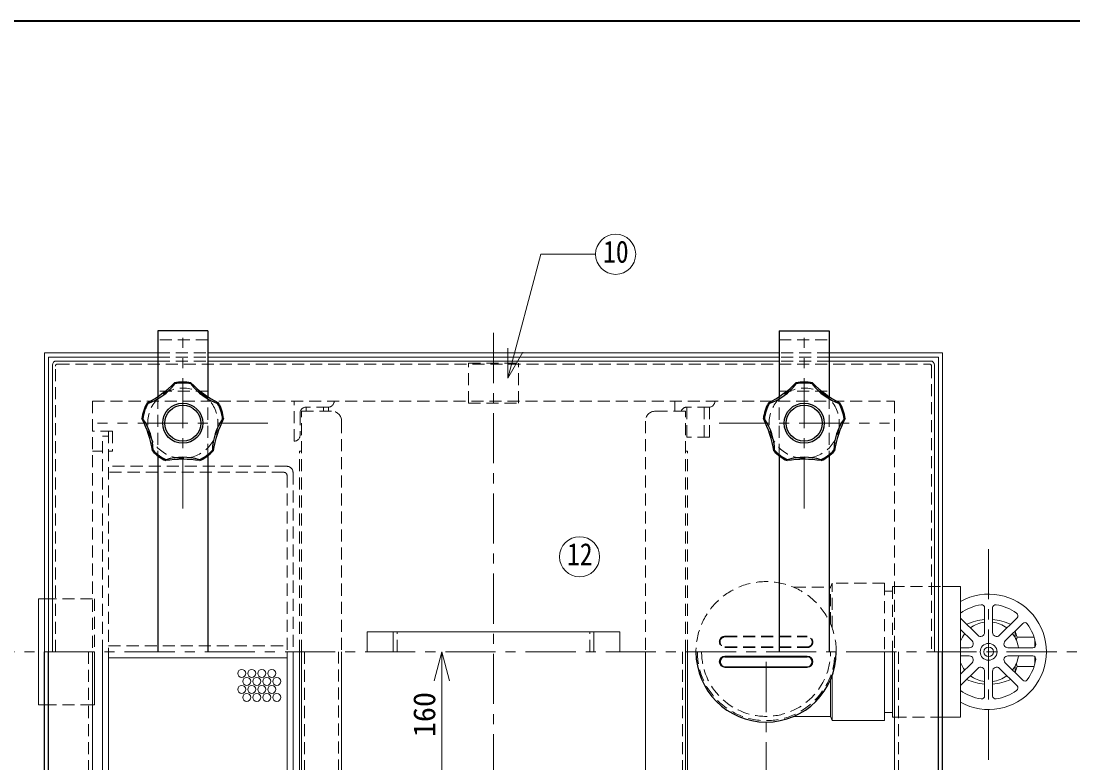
# Model space of a CAD drawing. Units: millimetres at full size, sheet at 1:5; details may follow other scales. Extents: x -1061 to 964, y -679 to 726.
# Drawn here: x -718 to -193, y 356 to 726 of the extents above; entities that cross this region are included whole.
import ezdxf
from ezdxf.enums import TextEntityAlignment as Align

# ---------------------------------------------------------------- set-up
doc = ezdxf.new("R2010")
doc.units = ezdxf.units.MM
doc.header["$LTSCALE"] = 5
doc.linetypes.add('CHAIN1', pattern=[8, 5, -1, 1, -1])
doc.linetypes.add('DASHED1', pattern=[1.8, 1.2, -0.6])
doc.layers.add('0-0', color=4, linetype='Continuous', lineweight=9)
doc.styles.add('ＭＳ ゴシック', font='')
doc.styles.get('ＭＳ ゴシック').set_extended_font_data('MS Gothic')

msp = doc.modelspace()

# ---------------------------------------------------------------- linework, layer by layer
at = {"layer": '0-0', "color": 1, "lineweight": 40}
msp.add_line((963.599, 725.957), (-1061.401, 725.957), dxfattribs=at)
at = {"layer": '0-0', "color": 7, "lineweight": 18}
for p, q in [((-474.751, 547.94), (-458.21, 609.671)), ((-430.967, 609.671), (-458.21, 609.671)), ((-474.751, 547.94), (-474.751, 562.94)), ((-705.901, 411.457), (-705.901, 560.457)), ((-705.901, 560.457), (-649.401, 560.457)), ((-703.901, 411.457), (-703.901, 558.457)), ((-703.901, 558.457), (-649.401, 558.457)), ((-699.901, 556.457), (-649.401, 556.457)), ((-624.401, 560.457), (-339.401, 560.457)), ((-624.401, 558.457), (-339.401, 558.457)), ((-624.401, 556.457), (-339.401, 556.457)), ((-474.751, 547.94), (-467.251, 560.93)), ((-314.401, 560.457), (-257.901, 560.457)), ((-314.401, 558.457), (-259.901, 558.457)), ((-314.401, 556.457), (-263.901, 556.457)), ((-259.901, 411.457), (-259.901, 558.457)), ((-257.901, 411.457), (-257.901, 560.457)), ((-701.901, 411.457), (-701.901, 554.457)), ((-261.901, 554.457), (-261.901, 411.457)), ((-708.901, 437.957), (-705.901, 437.957)), ((-708.901, 437.957), (-708.901, 384.957)), ((-531.901, 411.457), (-531.901, 421.457)), ((-531.901, 421.457), (-431.901, 421.457)), ((-431.901, 411.457), (-431.901, 421.457)), ((-681.901, 411.457), (-681.901, 286.457)), ((-680.901, 411.457), (-680.901, 384.957)), ((-673.901, 301.457), (-673.901, 411.457)), ((-584.901, 323.457), (-584.901, 411.457)), ((-581.901, 321.957), (-581.901, 411.457)), ((-577.651, 411.457), (-577.651, 291.457)), ((-557.651, 296.457), (-557.651, 411.457)), ((-406.151, 296.457), (-406.151, 411.457)), ((-386.151, 411.457), (-386.151, 291.457)), ((-281.901, 411.457), (-281.901, 286.457)), ((-673.901, 408.457), (-584.901, 408.457)), ((-708.901, 384.957), (-705.901, 384.957)), ((-681.901, 384.957), (-680.901, 384.957))]:
    msp.add_line(p, q, dxfattribs=at)
at = {"layer": '0-0', "color": 5, "lineweight": 25}
for p, q in [((-624.401, 571.457), (-649.401, 571.457)), ((-649.401, 571.457), (-649.401, 538.686)), ((-624.401, 571.457), (-624.401, 538.686)), ((-339.401, 571.457), (-314.401, 571.457)), ((-339.401, 571.457), (-339.401, 538.686)), ((-314.401, 571.457), (-314.401, 538.686)), ((-649.401, 509.209), (-649.401, 411.457)), ((-624.401, 509.209), (-624.401, 411.457)), ((-339.401, 509.209), (-339.401, 411.457)), ((-314.401, 509.209), (-314.401, 411.457)), ((-705.901, 262.457), (-705.901, 411.457)), ((-703.901, 264.457), (-703.901, 411.457)), ((-259.901, 264.457), (-259.901, 411.457)), ((-257.901, 262.457), (-257.901, 411.457)), ((-366.416, 408.982), (-325.385, 408.982)), ((-366.416, 404.032), (-325.385, 404.032))]:
    msp.add_line(p, q, dxfattribs=at)
at = {"layer": '0-0', "linetype": 'DASHED1'}
for p, q in [((-624.401, 566.957), (-649.401, 566.957)), ((-339.401, 566.957), (-314.401, 566.957)), ((-649.401, 560.457), (-624.401, 560.457)), ((-649.401, 558.457), (-624.401, 558.457)), ((-649.401, 556.457), (-624.401, 556.457)), ((-314.401, 560.457), (-339.401, 560.457)), ((-314.401, 558.457), (-339.401, 558.457)), ((-314.401, 556.457), (-339.401, 556.457)), ((-700.401, 411.457), (-700.401, 553.957)), ((-699.401, 554.957), (-264.401, 554.957)), ((-494.401, 555.457), (-469.401, 555.457)), ((-494.401, 535.457), (-494.401, 555.457)), ((-469.401, 535.457), (-469.401, 555.457)), ((-263.401, 553.957), (-263.401, 411.457)), ((-624.401, 541.457), (-649.401, 541.457)), ((-339.401, 541.457), (-314.401, 541.457)), ((-681.901, 536.457), (-681.901, 411.457)), ((-681.901, 536.457), (-281.901, 536.457)), ((-581.401, 516.457), (-581.401, 536.457)), ((-494.401, 535.457), (-469.401, 535.457)), ((-391.401, 531.457), (-391.401, 536.457)), ((-281.901, 536.457), (-281.901, 411.457)), ((-578.401, 530.457), (-578.401, 519.457)), ((-577.651, 411.457), (-577.651, 531.457)), ((-562.651, 531.457), (-577.651, 531.457)), ((-564.142, 533.457), (-575.401, 533.457)), ((-575.401, 531.457), (-575.401, 533.457)), ((-566.74, 533.457), (-566.74, 531.457)), ((-564.142, 533.457), (-564.142, 531.457)), ((-401.151, 531.457), (-386.151, 531.457)), ((-386.151, 411.457), (-386.151, 531.457)), ((-374.142, 533.457), (-385.401, 533.457)), ((-385.401, 518.457), (-385.401, 533.457)), ((-376.74, 533.457), (-376.74, 518.457)), ((-374.142, 533.457), (-374.142, 518.457)), ((-557.651, 526.457), (-557.651, 411.457)), ((-406.151, 526.457), (-406.151, 411.457)), ((-671.901, 521.457), (-681.901, 521.457)), ((-673.901, 521.457), (-673.901, 411.457)), ((-671.901, 521.457), (-671.901, 511.457)), ((-676.901, 411.457), (-676.901, 518.957)), ((-676.901, 518.957), (-673.901, 518.957)), ((-374.142, 518.457), (-385.401, 518.457)), ((-681.901, 511.457), (-676.901, 511.457)), ((-673.901, 511.457), (-671.901, 511.457)), ((-578.651, 411.457), (-578.651, 511.457)), ((-577.651, 511.457), (-578.651, 511.457)), ((-386.151, 511.457), (-385.151, 511.457)), ((-385.151, 411.457), (-385.151, 511.457)), ((-584.901, 503.957), (-673.901, 503.957)), ((-586.401, 500.957), (-673.901, 500.957)), ((-584.901, 499.457), (-584.901, 411.457)), ((-581.901, 500.957), (-581.901, 411.457)), ((-313.729, 425.24), (-313.729, 443.628)), ((-286.901, 445.75), (-313.022, 445.75)), ((-313.022, 423.456), (-313.022, 445.75)), ((-286.901, 445.75), (-286.901, 411.457)), ((-286.901, 441.707), (-282.901, 441.707)), ((-282.901, 443.957), (-282.901, 411.457)), ((-282.901, 443.957), (-257.901, 443.957)), ((-529.901, 411.457), (-529.901, 421.457)), ((-433.901, 411.457), (-433.901, 421.457)), ((-366.416, 419.234), (-325.385, 419.234)), ((-366.416, 418.881), (-325.385, 418.881)), ((-683.901, 411.457), (-683.901, 284.457)), ((-673.901, 414.457), (-584.901, 414.457)), ((-576.151, 411.457), (-576.151, 291.457)), ((-559.151, 333.707), (-559.151, 411.457)), ((-387.651, 411.457), (-387.651, 291.457)), ((-366.416, 413.931), (-325.385, 413.931)), ((-366.416, 413.578), (-325.385, 413.578)), ((-279.901, 411.457), (-279.901, 284.457)), ((-705.901, 384.957), (-681.901, 384.957)), ((-281.901, 378.957), (-257.901, 378.957))]:
    msp.add_line(p, q, dxfattribs=at)
at = {"layer": '0-0', "linetype": 'CHAIN1'}
for p, q in [((-636.901, 482.957), (-636.901, 567.957)), ((-481.901, 570.457), (-481.901, 204.457)), ((-326.901, 482.957), (-326.901, 567.957)), ((-594.401, 525.457), (-679.401, 525.457)), ((-369.401, 525.457), (-284.401, 525.457)), ((-234.901, 357.657), (-234.901, 465.257)), ((-905.901, 411.457), (-107.901, 411.457)), ((-345.901, 341.457), (-345.901, 411.457))]:
    msp.add_line(p, q, dxfattribs=at)
at = {"layer": '0-0', "color": 7, "linetype": 'DASHED1', "lineweight": 18}
for p, q in [((-649.401, 538.686), (-649.401, 509.209)), ((-624.401, 509.209), (-624.401, 538.686)), ((-339.401, 509.209), (-339.401, 538.686)), ((-314.401, 538.686), (-314.401, 509.209))]:
    msp.add_line(p, q, dxfattribs=at)
at = {"layer": '0-0'}
for p, q in [((-257.901, 443.957), (-248.901, 443.957)), ((-248.901, 378.957), (-248.901, 443.957)), ((-236.901, 421.114), (-236.901, 433.48)), ((-232.901, 421.114), (-232.901, 433.48)), ((-240.315, 419.699), (-248.901, 428.285)), ((-229.486, 419.699), (-220.742, 428.444)), ((-226.658, 416.871), (-217.913, 425.615)), ((-243.143, 416.871), (-248.901, 422.628)), ((-221.701, 421.828), (-221.701, 418.581)), ((-212.264, 418.807), (-220.701, 418.807)), ((-211.901, 417.575), (-211.901, 413.818)), ((-578.651, 411.457), (-578.651, 311.457)), ((-507.651, 411.457), (-511.533, 396.968)), ((-507.651, 411.457), (-507.651, 331.457)), ((-507.651, 411.457), (-503.768, 396.968)), ((-385.151, 411.457), (-385.151, 311.457)), ((-366.416, 409.335), (-325.385, 409.335)), ((-286.901, 377.164), (-286.901, 411.457)), ((-282.901, 378.957), (-282.901, 411.457)), ((-244.557, 413.457), (-248.901, 413.457)), ((-244.557, 409.457), (-248.901, 409.457)), ((-225.244, 413.457), (-212.877, 413.457)), ((-225.244, 409.457), (-212.877, 409.457)), ((-243.143, 406.042), (-248.901, 400.285)), ((-226.658, 406.042), (-217.913, 397.298)), ((-221.701, 401.085), (-221.701, 404.332)), ((-212.264, 404.107), (-220.701, 404.107)), ((-211.901, 409.095), (-211.901, 405.338)), ((-366.416, 403.679), (-325.385, 403.679)), ((-313.022, 399.457), (-313.022, 377.164)), ((-240.315, 403.214), (-248.901, 394.628)), ((-236.901, 401.8), (-236.901, 389.433)), ((-232.901, 401.8), (-232.901, 389.433)), ((-229.486, 403.214), (-220.742, 394.469)), ((-313.729, 397.673), (-313.729, 379.285)), ((-332.117, 379.285), (-313.729, 379.285)), ((-313.729, 379.285), (-313.022, 377.164)), ((-286.901, 381.207), (-282.901, 381.207)), ((-282.901, 378.957), (-281.901, 378.957)), ((-257.901, 378.957), (-248.901, 378.957)), ((-286.901, 377.164), (-313.022, 377.164))]:
    msp.add_line(p, q, dxfattribs=at)
at = {"layer": '0-0', "linetype": 'DASHED1'}
for points in [[(-332.117, 443.628), (-313.729, 443.628), (-313.022, 445.75)], [(-705.901, 437.957), (-680.901, 437.957), (-680.901, 411.457)]]:
    msp.add_lwpolyline(points, dxfattribs=at)
at = {"layer": '0-0'}
for points in [[(-531.901, 421.457), (-544.901, 421.457), (-544.901, 411.457)], [(-431.901, 421.457), (-418.901, 421.457), (-418.901, 411.457)]]:
    msp.add_lwpolyline(points, dxfattribs=at)
at = {"layer": '0-0', "color": 7, "lineweight": 18}
msp.add_lwpolyline([(-676.901, 411.457), (-676.901, 303.957), (-673.901, 303.957)], dxfattribs=at)
for centre in [(-420.967, 609.671), (-438.944, 458.856)]:
    msp.add_circle(centre, 10, dxfattribs=at)
at = {"layer": '0-0', "color": 7, "linetype": 'DASHED1', "lineweight": 18}
for centre in [(-636.901, 525.457), (-326.901, 525.457)]:
    msp.add_circle(centre, 17.5, dxfattribs=at)
at = {"layer": '0-0', "color": 5, "lineweight": 25}
for centre, radius in [((-636.901, 525.457), 10), ((-326.901, 525.457), 10), ((-636.901, 525.457), 9), ((-326.901, 525.457), 9)]:
    msp.add_circle(centre, radius, dxfattribs=at)
at = {"layer": '0-0'}
for centre, radius in [((-234.901, 411.457), 4.2), ((-234.901, 411.457), 2.4), ((-607.483, 400.723), 2), ((-602.483, 400.723), 2), ((-597.483, 400.723), 2), ((-592.483, 400.723), 2), ((-607.483, 392.723), 2), ((-604.983, 396.723), 2), ((-602.483, 392.723), 2), ((-599.983, 396.723), 2), ((-597.483, 392.723), 2), ((-594.983, 396.723), 2), ((-592.483, 392.723), 2), ((-589.983, 396.723), 2), ((-604.983, 388.723), 2), ((-599.983, 388.723), 2), ((-594.983, 388.723), 2), ((-589.983, 388.723), 2)]:
    msp.add_circle(centre, radius, dxfattribs=at)
at = {"layer": '0-0', "color": 7, "lineweight": 18}
for centre, start, end in [((-699.901, 554.457), 90, 180), ((-263.901, 554.457), 0, 90)]:
    msp.add_arc(centre, 2, start, end, dxfattribs=at)
at = {"layer": '0-0', "linetype": 'DASHED1'}
for centre, radius, start, end in [((-699.401, 553.957), 1, 90, 180), ((-264.401, 553.957), 1, 0, 90), ((-564.401, 536.457), 3, 270, 0), ((-374.401, 536.457), 3, 270, 0), ((-575.401, 530.457), 3, 90, 180), ((-562.651, 526.457), 5, 0, 90), ((-401.151, 526.457), 5, 90, 180), ((-385.401, 530.457), 3, 90, 160.52878), ((-581.401, 519.457), 3, 270, 0), ((-584.901, 500.957), 3, 0, 90), ((-586.401, 499.457), 1.5, 0, 90), ((-345.901, 411.457), 35, 0, 180), ((-366.416, 416.406), 2.828, 90, 270), ((-366.416, 416.406), 2.475, 90, 270), ((-325.385, 416.406), 2.828, 270, 90), ((-325.385, 416.406), 2.475, 270, 90)]:
    msp.add_arc(centre, radius, start, end, dxfattribs=at)
at = {"layer": '0-0', "color": 5, "lineweight": 25}
for centre, radius, start, end in [((-636.901, 525.457), 20.5, 78.46304, 101.53696), ((-326.901, 525.457), 20.5, 78.46304, 101.53696), ((-679.78, 584.476), 54.951, 297.11306, 314.88694), ((-663.983, 562.732), 29.075, 289.44958, 322.55042), ((-636.901, 525.457), 20, 78.46304, 101.53696), ((-609.819, 562.732), 29.075, 217.44958, 250.55042), ((-594.021, 584.476), 54.951, 225.11306, 242.88694), ((-369.78, 584.476), 54.951, 297.11306, 314.88694), ((-353.983, 562.732), 29.075, 289.44958, 322.55042), ((-326.901, 525.457), 20, 78.46304, 101.53696), ((-299.819, 562.732), 29.075, 217.44958, 250.55042), ((-284.021, 584.476), 54.951, 225.11306, 242.88694), ((-636.901, 525.457), 20.5, 150.46304, 173.53696), ((-636.901, 525.457), 20, 150.46304, 173.53696), ((-636.901, 525.457), 20, 6.46304, 29.53696), ((-636.901, 525.457), 20.5, 6.46304, 29.53696), ((-326.901, 525.457), 20.5, 150.46304, 173.53696), ((-326.901, 525.457), 20, 150.46304, 173.53696), ((-326.901, 525.457), 20, 6.46304, 29.53696), ((-326.901, 525.457), 20.5, 6.46304, 29.53696), ((-706.282, 502.913), 54.951, 9.11306, 26.88694), ((-680.72, 511.219), 29.075, 1.44958, 34.55042), ((-593.081, 511.219), 29.075, 145.44958, 178.55042), ((-567.52, 502.913), 54.951, 153.11306, 170.88694), ((-396.282, 502.913), 54.951, 9.11306, 26.88694), ((-370.72, 511.219), 29.075, 1.44958, 34.55042), ((-283.081, 511.219), 29.075, 145.44958, 178.55042), ((-257.52, 502.913), 54.951, 153.11306, 170.88694), ((-636.901, 525.457), 20.5, 222.46304, 245.53696), ((-636.901, 525.457), 20, 222.46304, 245.53696), ((-636.901, 525.457), 20, 294.46304, 317.53696), ((-636.901, 525.457), 20.5, 294.46304, 317.53696), ((-326.901, 525.457), 20.5, 222.46304, 245.53696), ((-326.901, 525.457), 20, 222.46304, 245.53696), ((-326.901, 525.457), 20, 294.46304, 317.53696), ((-326.901, 525.457), 20.5, 294.46304, 317.53696), ((-636.901, 452.505), 54.951, 81.11306, 98.88694), ((-636.901, 479.382), 29.075, 73.44958, 106.55042), ((-326.901, 452.505), 54.951, 81.11306, 98.88694), ((-326.901, 479.382), 29.075, 73.44958, 106.55042), ((-345.901, 411.457), 35, 180, 360), ((-366.416, 406.507), 2.475, 90, 270), ((-325.385, 406.507), 2.475, 270, 90)]:
    msp.add_arc(centre, radius, start, end, dxfattribs=at)
at = {"layer": '0-0'}
for centre, radius, start, end in [((-234.901, 411.457), 28.8, 240.9147, 119.0853), ((-234.901, 411.457), 23.8, 99.02995, 126.03188), ((-238.401, 433.48), 1.5, 0, 99.02995), ((-231.401, 433.48), 1.5, 80.97005, 180), ((-234.901, 411.457), 23.8, 54.02995, 80.97005), ((-221.802, 429.505), 1.5, 315, 54.02995), ((-234.901, 402.186), 25.462, 94.50505, 115.3665), ((-234.901, 411.457), 15, 97.66226, 127.33774), ((-234.901, 402.186), 25.462, 64.6335, 85.49495), ((-234.901, 411.457), 15, 52.66226, 82.33774), ((-216.853, 424.555), 1.5, 35.97005, 135), ((-234.901, 411.457), 23.8, 9.02995, 35.97005), ((-234.901, 411.457), 15, 142.66226, 158.96053), ((-238.901, 421.114), 2, 225, 0), ((-230.901, 421.114), 2, 180, 315), ((-234.901, 411.457), 15, 7.66226, 37.33774), ((-207.008, 424.424), 14.8, 189.6926, 202.30507), ((-244.557, 415.457), 2, 270, 45), ((-225.244, 415.457), 2, 135, 270), ((-208.075, 415.428), 13.07, 165.01987, 172.36706), ((-212.877, 414.957), 1.5, 270, 9.02995), ((-366.416, 406.507), 2.828, 90, 270), ((-325.385, 406.507), 2.828, 270, 90), ((-244.557, 407.457), 2, 315, 90), ((-225.244, 407.457), 2, 90, 225), ((-234.901, 411.457), 15, 322.66226, 352.33774), ((-212.877, 407.957), 1.5, 350.97005, 90), ((-234.901, 411.457), 15, 201.03947, 217.33774), ((-207.008, 398.489), 14.8, 157.69493, 170.3074), ((-208.075, 407.485), 13.07, 187.63294, 194.98013), ((-234.901, 411.457), 23.8, 324.02995, 350.97005), ((-234.901, 411.457), 15, 232.66226, 262.33774), ((-238.901, 401.8), 2, 0, 135), ((-230.901, 401.8), 2, 45, 180), ((-234.901, 411.457), 15, 277.66226, 307.33774), ((-234.901, 420.727), 25.462, 244.6335, 265.49495), ((-234.901, 420.727), 25.462, 274.50505, 295.3665), ((-221.802, 393.409), 1.5, 305.97005, 45), ((-216.853, 398.358), 1.5, 225, 324.02995), ((-234.901, 411.457), 23.8, 233.96812, 260.97005), ((-238.401, 389.433), 1.5, 260.97005, 0), ((-231.401, 389.433), 1.5, 180, 279.02995), ((-234.901, 411.457), 23.8, 279.02995, 305.97005)]:
    msp.add_arc(centre, radius, start, end, dxfattribs=at)
at = {"layer": '0-0', "color": 7, "linetype": 'DASHED1', "lineweight": 18}
for radius in [34.293, 32.172]:
    msp.add_arc((-345.901, 411.457), radius, 180, 360, dxfattribs=at)

# ---------------------------------------------------------------- texts
at = {"layer": '0-0', "color": 7, "style": 'ＭＳ ゴシック', "width": 0.85}
for s, p in [('10', (-427.217, 602.171)), ('12', (-445.194, 451.356))]:
    msp.add_text(s, height=11, dxfattribs=at).set_placement(p, align=Align.BOTTOM_LEFT)
at = {"layer": '0-0', "color": 7, "style": 'ＭＳ ゴシック'}
msp.add_text('160', height=11, rotation=90, dxfattribs=at).set_placement((-507.651, 368.957), align=Align.BOTTOM_LEFT)

doc.saveas('drawing.dxf')
